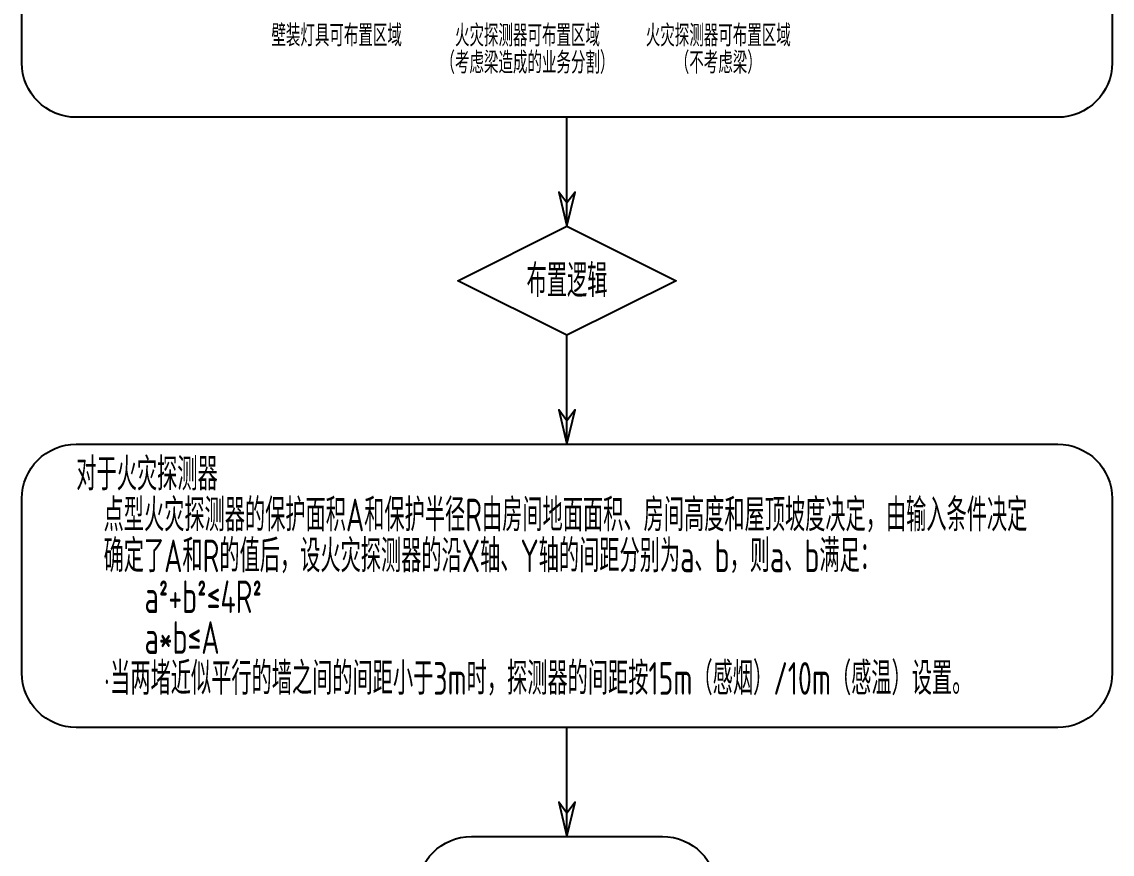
# Model space of a CAD drawing. Header units: millimetres. Extents: x -77018 to 517482, y 243785 to 1580285.
# Drawn here: x 55232 to 255232, y 703521 to 856313 of the extents above; entities that cross this region are included whole.
import ezdxf
from ezdxf.enums import TextEntityAlignment as Align

# ---------------------------------------------------------------- set-up
doc = ezdxf.new("R2010")
doc.units = ezdxf.units.MM
doc.header["$LTSCALE"] = 1000
doc.layers.add('E-UNIV-DIAG', color=2, linetype='Continuous')
doc.layers.add('E-UNIV-NOTE', color=6, linetype='Continuous')
doc.styles.add('TH-STYLE3', font='tssdeng.shx', dxfattribs={"width": 0.65, "bigfont": 'tssdchn.shx'})

msp = doc.modelspace()

# ---------------------------------------------------------------- linework, layer by layer
at = {"layer": 'E-UNIV-DIAG'}
for points in [[(245232, 838784.8), (65232, 838784.8, -0.41421356), (55232, 848784.8), (55232, 880784.8, -0.41421356), (65232, 890784.8), (245232, 890784.8, -0.41421356), (255232, 880784.8), (255232, 848784.8, -0.41421356)], [(245232, 726784.8), (65232, 726784.8, -0.41421356), (55232, 736784.8), (55232, 768784.8, -0.41421356), (65232, 778784.8), (245232, 778784.8, -0.41421356), (255232, 768784.8), (255232, 736784.8, -0.41421356)]]:
    msp.add_lwpolyline(points, format="xyb", close=True, dxfattribs=at)
for points in [[(155232, 818784.8), (155232, 838784.8)], [(155232, 818784.8), (156732, 825061), (155232, 823061), (153732, 825061), (155232, 818784.8)], [(155232, 778784.8), (155232, 798784.8)], [(155232, 778784.8), (156732, 785061), (155232, 783061), (153732, 785061), (155232, 778784.8)], [(155232, 706784.8), (155232, 726784.8)], [(155232, 706784.8), (156732, 713061), (155232, 711061), (153732, 713061), (155232, 706784.8)]]:
    msp.add_lwpolyline(points, dxfattribs=at)
msp.add_lwpolyline([(155232, 818784.8), (175232, 808784.8), (155232, 798784.8), (135232, 808784.8)], close=True, dxfattribs=at)
at = {"layer": 'E-UNIV-DIAG', "color": 3}
msp.add_lwpolyline([(137732, 706784.8), (172732, 706784.8, -0.41421356), (182732, 696784.8), (182732, 696784.8, -0.41421356), (172732, 686784.8), (137732, 686784.8, -0.41421356), (127732, 696784.8), (127732, 696784.8, -0.41421356)], format="xyb", close=True, dxfattribs=at)

# ---------------------------------------------------------------- texts
at = {"layer": 'E-UNIV-NOTE', "style": 'TH-STYLE3', "width": 0.7}
for s, p in [('壁装灯具可布置区域', (112979.8, 854008.1)), ('火灾探测器可布置区域', (147979.8, 854008.1)), ('火灾探测器可布置区域', (182979.8, 854008.1)), ('（考虑梁造成的业务分割）', (147979.8, 849008.1)), ('（不考虑梁）', (182979.8, 849008.1))]:
    msp.add_text(s, height=4000, dxfattribs=at).set_placement(p, align=Align.MIDDLE)
at = {"layer": 'E-UNIV-NOTE', "style": 'TH-STYLE3', "width": 0.65}
msp.add_text('布置逻辑', height=6000, dxfattribs=at).set_placement((155232, 808784.8), align=Align.MIDDLE_CENTER)
for s, p in [('对于火灾探测器', (65232, 773284.8)), ('点型火灾探测器的保护面积A和保护半径R由房间地面面积、房间高度和屋顶坡度决定，由输入条件决定', (70232, 765784.8)), ('确定了A和R的值后，设火灾探测器的沿X轴、Y轴的间距分别为a、b，则a、b满足：', (70232, 758284.8)), ('a²+b²≤4R²', (77732, 750784.8)), ('a*b≤A', (77732, 743284.8)), ('·当两堵近似平行的墙之间的间距小于3m时，探测器的间距按15m（感烟）/10m（感温）设置。', (70232, 735784.8))]:
    msp.add_text(s, height=6000, dxfattribs=at).set_placement(p, align=Align.MIDDLE_LEFT)

doc.saveas('drawing.dxf')
